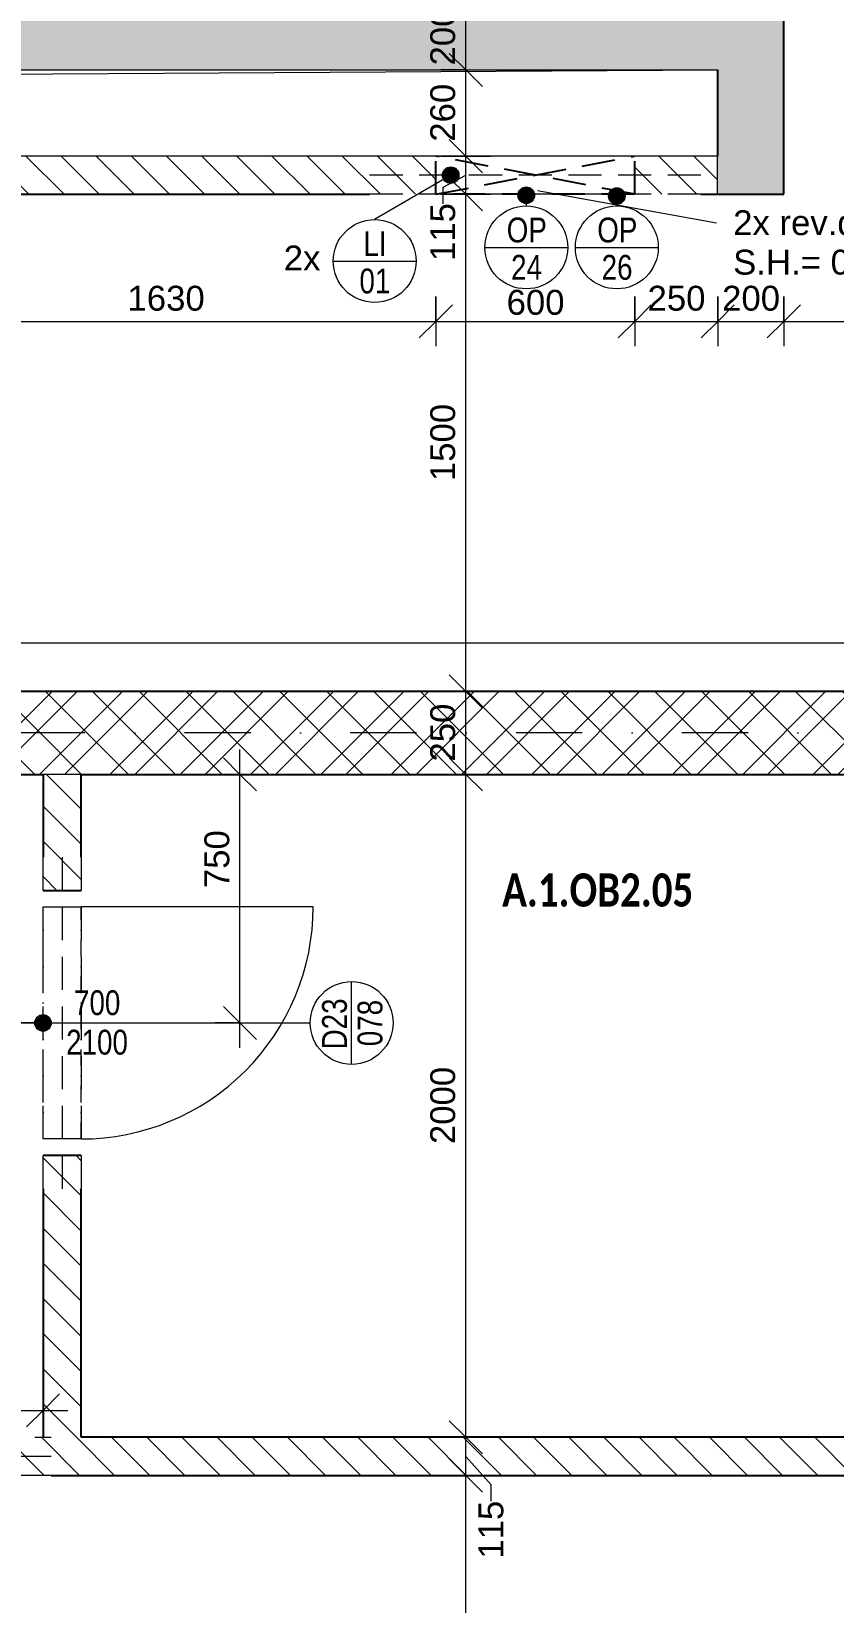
# Model space of a CAD drawing. Header units: millimetres. Extents: x -2616 to 42510, y -3604 to 14792.
# Drawn here: x 12640 to 15060, y 4226 to 8966 of the extents above; entities that cross this region are included whole.
import ezdxf

# ---------------------------------------------------------------- set-up
doc = ezdxf.new("R2010")
doc.units = ezdxf.units.MM
for name, pattern in [('HA_Dash_3mm-S1mm', [150, 100, -50]), ('HA_DashDot_10mm-S3mm', [500, 200, -150, 0, -150]), ('HA_DashDot_2_2mm-S0_6mm', [110, 50, -30, 0, -30])]:
    doc.linetypes.add(name, pattern=pattern)
for name, color, linetype, lineweight in [('A-____-____-DIMS', 9, 'Continuous', 5), ('A-____-____-DIMS-50', 9, 'Continuous', 5), ('A-AREA-____-IDEN', 9, 'Continuous', 9), ('A-DETL-GENF-OTLN', 9, 'Continuous', 9), ('A-DOOR-____-IDEN', 9, 'Continuous', 9), ('A-DOOR-____-MCUT', 9, 'HA_DashDot_2_2mm-S0_6mm', 9), ('A-DOOR-____-OTLN', 9, 'Continuous', 9), ('A-DOOR-FRAM-MCUT', 9, 'Continuous', 9), ('A-GENM-____-HDLN', 9, 'HA_Dash_3mm-S1mm', 9), ('A-GENM-____-IDEN', 9, 'Continuous', 9), ('A-GENM-____-MCUT', 9, 'HA_Dash_3mm-S1mm', 25), ('A-GENM-____-OTLN', 9, 'Continuous', 9), ('A-WALL-____-MCUT', 9, 'Continuous', 25), ('A-WALL-____-PATT', 9, 'Continuous', 25), ('G-____-____-TEXT', 9, 'Continuous', 5), ('I-WALL-____-MCUT', 9, 'Continuous', 25), ('S-GRID-____-OTLN', 9, 'Continuous', 5)]:
    doc.layers.add(name, color=color, linetype=linetype, lineweight=lineweight)
doc.styles.add('Arial_1', font='arial.ttf', dxfattribs={"height": 75})
doc.styles.add('Arial_2', font='arial.ttf', dxfattribs={"width": 0.8, "height": 75})
doc.styles.add('Calibri_B', font='calibrib.ttf', dxfattribs={"width": 0.8, "height": 100})
doc.dimstyles.new('Inner_Dimensions', dxfattribs={"dimscale": 304.8, "dimtxt": 76.519455, "dimasz": 0.328084, "dimexe": 0.246063, "dimexo": 0.0625, "dimgap": 0.032808, "dimtad": 1, "dimdec": 0, "dimzin": 0, "dimdsep": 46, "dimtxsty": 'Arial_1', "dimblk1": 'OBLIQUE', "dimblk2": 'OBLIQUE', "dimsah": 1, "dimcen": 0.09, "dimdle": 0.246063, "dimazin": 0, "dimtfac": 1, "dimtdec": 4, "dimtix": 1, "dimtmove": 0, "dimatfit": 3, "dimfxl": 0.246063, "dimfxlon": 1, "dimtvp": 1, "dimtolj": 1, "dimtzin": 0, "dimlwd": 9, "dimlwe": 9, "dimarcsym": 2})
doc.dimstyles.new('Inner_Dimensions_1', dxfattribs={"dimscale": 304.8, "dimtxt": 76.519455, "dimasz": 0.328084, "dimexe": 0.246063, "dimexo": 0.0625, "dimgap": 0.032808, "dimtad": 1, "dimdec": 0, "dimzin": 0, "dimdsep": 46, "dimtxsty": 'Arial_1', "dimblk1": 'OBLIQUE', "dimblk2": 'OBLIQUE', "dimsah": 1, "dimcen": 0.09, "dimdle": 0.246063, "dimazin": 0, "dimtfac": 1, "dimtdec": 4, "dimtix": 1, "dimtmove": 1, "dimatfit": 3, "dimfxl": 0.246063, "dimfxlon": 1, "dimtvp": 1, "dimtolj": 1, "dimtzin": 0, "dimlwd": 9, "dimlwe": 9, "dimarcsym": 2})
doc.dimstyles.new('Inner_Dimensions_2', dxfattribs={"dimscale": 304.8, "dimtxt": 76.519455, "dimasz": 0.328084, "dimexe": 0.246063, "dimexo": 0.0625, "dimgap": 0.032808, "dimtad": 1, "dimdec": 0, "dimzin": 0, "dimdsep": 46, "dimtxsty": 'Arial_1', "dimblk1": 'OBLIQUE', "dimblk2": 'OBLIQUE', "dimsah": 1, "dimcen": 0.09, "dimdle": 0.246063, "dimazin": 0, "dimtfac": 1, "dimtdec": 4, "dimtix": 1, "dimtmove": 2, "dimatfit": 3, "dimfxl": 0.246063, "dimfxlon": 1, "dimtvp": 1, "dimtolj": 1, "dimtzin": 0, "dimlwd": 9, "dimlwe": 9, "dimarcsym": 2})
pattern_1 = [(135, (0, 0), (-53.033, -53.033), [])]

# ---------------------------------------------------------------- blocks, each defined once
blk = doc.blocks.new('HA_DR_Single_Swing_Solid - In_OJ_700x2100-2215885-DSP_1NP-A')
at = {"layer": 'A-DOOR-____-MCUT'}
for p, q in [((-350, 57.5), (350, 57.5)), ((-350, -57.5), (350, -57.5))]:
    blk.add_line(p, q, dxfattribs=at)
at = {"layer": 'A-DOOR-____-OTLN', "lineweight": 5}
blk.add_line((350, -757.5), (350, -57.5), dxfattribs=at)
blk.add_arc((350, -57.5), 700, 180, 270, dxfattribs=at)
at = {"layer": 'A-DOOR-FRAM-MCUT'}
for p, q in [((-350, -57.5), (-350, 57.5)), ((350, 57.5), (350, -57.5))]:
    blk.add_line(p, q, dxfattribs=at)
blk = doc.blocks.new('HA_GM_Shaft_Rectangle - Default-2240301-DSP_1NP-A')
at = {"layer": 'A-DETL-GENF-OTLN'}
for p, q in [((26, -26), (4580, 0)), ((0, -260), (26, -26))]:
    blk.add_line(p, q, dxfattribs=at)
at = {"layer": 'A-GENM-____-OTLN'}
for p, q in [((0, -260), (0, 0)), ((0, 0), (4580, 0)), ((4580, 0), (4580, -260)), ((4580, -260), (0, -260))]:
    blk.add_line(p, q, dxfattribs=at)
blk = doc.blocks.new('TB_Porotherm KP11_5_1000mm - TB_Porotherm KP11_5_1000mm-V3-DSP_1NP-A')
at = {"layer": 'A-GENM-____-HDLN'}
for p, q in [((-500, 57.5), (500, 57.5)), ((-500, 0), (500, 0))]:
    blk.add_line(p, q, dxfattribs=at)
blk = doc.blocks.new('TB_Porotherm KP11_5_1000mm - TB_Porotherm KP11_5_1000mm-1965691-DSP_1NP-A')
at = {"layer": 'A-GENM-____-HDLN'}
for p, q in [((-500, 57.5), (500, 57.5)), ((-500, 0), (500, 0)), ((500, -57.5), (-500, -57.5))]:
    blk.add_line(p, q, dxfattribs=at)
blk = doc.blocks.new('TB_Porotherm KP11_5_1250mm - TB_Porotherm KP11_5_1250mm-1972106-DSP_1NP-A')
at = {"layer": 'A-GENM-____-HDLN'}
for p, q in [((-625, 57.5), (625, 57.5)), ((-625, 0), (625, 0)), ((625, -57.5), (-625, -57.5))]:
    blk.add_line(p, q, dxfattribs=at)
blk = doc.blocks.new('HA_GM_Opening_Rectangle_WallBased - Default-2177365-DSP_1NP-A')
at = {"layer": 'A-GENM-____-MCUT'}
for p, q in [((-175, 57.5), (424.7, -57.5)), ((-175, 57.5), (-175, -57.5)), ((-175, 57.5), (425, 57.5)), ((425, 57.5), (-174.7, -57.5)), ((425, 57.5), (425, -57.5))]:
    blk.add_line(p, q, dxfattribs=at)
blk = doc.blocks.new('DIMBLOCK13-DSP_1NP-A')
at = {"layer": 'A-____-____-DIMS-50', "lineweight": 9}
for p, q in [((12230.4, 8166.6), (12230.4, 8016.6)), ((12230.4, 8091.6), (12230.4, 8166.6)), ((13860, 8166.6), (13860, 8016.6)), ((13860, 8091.6), (13860, 8166.6)), ((12230.4, 8091.6), (12280.4, 8141.6)), ((13860, 8091.6), (13910, 8141.6)), ((12230.4, 8091.6), (12180.4, 8041.6)), ((12230.4, 8091.6), (13860, 8091.6)), ((13860, 8091.6), (13810, 8041.6))]:
    blk.add_line(p, q, dxfattribs=at)
at = {"layer": 'A-____-____-DIMS-50', "color": 0, "lineweight": 9, "insert": (12929.8, 8198.9), "char_height": 75, "width": 276.883, "attachment_point": 1, "line_spacing_factor": 0.941778, "style": 'Arial_1'}
blk.add_mtext('1630', dxfattribs=at)
blk = doc.blocks.new('_Oblique')
at = {"color": 0, "linetype": 'ByBlock', "lineweight": -2}
blk.add_line((-0.5, -0.5), (0.5, 0.5), dxfattribs=at)
blk = doc.blocks.new('DIMBLOCK14-DSP_1NP-A')
at = {"layer": 'A-____-____-DIMS-50', "lineweight": 9}
for p, q in [((13860, 8166.6), (13860, 8016.6)), ((13860, 8091.6), (13860, 8166.6)), ((14460, 8166.6), (14460, 8016.6)), ((14460, 8091.6), (14460, 8166.6)), ((13860, 8091.6), (13910, 8141.6)), ((14460, 8091.6), (14510, 8141.6)), ((13860, 8091.6), (13810, 8041.6)), ((13860, 8091.6), (14460, 8091.6)), ((14460, 8091.6), (14410, 8041.6))]:
    blk.add_line(p, q, dxfattribs=at)
at = {"layer": 'A-____-____-DIMS-50', "color": 0, "lineweight": 9, "insert": (14073.5, 8186.6), "char_height": 75, "width": 207.662, "attachment_point": 1, "line_spacing_factor": 0.941778, "style": 'Arial_1'}
blk.add_mtext('600', dxfattribs=at)
blk = doc.blocks.new('DIMBLOCK15-DSP_1NP-A')
at = {"layer": 'A-____-____-DIMS-50', "lineweight": 9}
for p, q in [((14460, 8166.6), (14460, 8016.6)), ((14460, 8091.6), (14460, 8166.6)), ((14710.4, 8166.6), (14710.4, 8016.6)), ((14710.4, 8091.6), (14710.4, 8166.6)), ((14460, 8091.6), (14510, 8141.6)), ((14710.4, 8091.6), (14760.4, 8141.6)), ((14460, 8091.6), (14410, 8041.6)), ((14460, 8091.6), (14710.4, 8091.6)), ((14710.4, 8091.6), (14660.4, 8041.6))]:
    blk.add_line(p, q, dxfattribs=at)
at = {"layer": 'A-____-____-DIMS-50', "color": 0, "lineweight": 9, "insert": (14498.7, 8198.9), "char_height": 75, "width": 207.662, "attachment_point": 1, "line_spacing_factor": 0.941778, "style": 'Arial_1'}
blk.add_mtext('250', dxfattribs=at)
blk = doc.blocks.new('DIMBLOCK16-DSP_1NP-A')
at = {"layer": 'A-____-____-DIMS-50', "lineweight": 9}
for p, q in [((14710.4, 8166.6), (14710.4, 8016.6)), ((14710.4, 8091.6), (14710.4, 8166.6)), ((14910, 8166.6), (14910, 8016.6)), ((14910, 8091.6), (14910, 8166.6)), ((14710.4, 8091.6), (14760.4, 8141.6)), ((14910, 8091.6), (14960, 8141.6)), ((14710.4, 8091.6), (14660.4, 8041.6)), ((14710.4, 8091.6), (14910, 8091.6)), ((14910, 8091.6), (14860, 8041.6))]:
    blk.add_line(p, q, dxfattribs=at)
at = {"layer": 'A-____-____-DIMS-50', "color": 0, "lineweight": 9, "insert": (14723.7, 8198.9), "char_height": 75, "width": 207.662, "attachment_point": 1, "line_spacing_factor": 0.941778, "style": 'Arial_1'}
blk.add_mtext('200', dxfattribs=at)
blk = doc.blocks.new('DIMBLOCK17-DSP_1NP-A')
at = {"layer": 'A-____-____-DIMS-50', "lineweight": 9}
for p, q in [((14910, 8166.6), (14910, 8016.6)), ((14910, 8091.6), (14910, 8166.6)), ((16710, 8166.6), (16710, 8016.6)), ((16710, 8091.6), (16710, 8166.6)), ((14910, 8091.6), (14960, 8141.6)), ((16710, 8091.6), (16760, 8141.6)), ((14910, 8091.6), (14860, 8041.6)), ((14910, 8091.6), (16710, 8091.6)), ((16710, 8091.6), (16660, 8041.6))]:
    blk.add_line(p, q, dxfattribs=at)
at = {"layer": 'A-____-____-DIMS-50', "color": 0, "lineweight": 9, "insert": (15694.6, 8198.9), "char_height": 75, "width": 276.883, "attachment_point": 1, "line_spacing_factor": 0.941778, "style": 'Arial_1'}
blk.add_mtext('1800', dxfattribs=at)
blk = doc.blocks.new('DIMBLOCK26-DSP_1NP-A')
at = {"layer": 'A-____-____-DIMS-50', "lineweight": 9}
for p, q in [((13950.6, 4610), (13900.6, 4660)), ((13875.6, 4610), (14025.6, 4610)), ((13950.6, 4610), (13875.6, 4610)), ((13950.6, 25), (13950.6, 4610)), ((13950.6, 4610), (14000.6, 4560)), ((13950.6, 100), (13900.6, 150)), ((13875.6, 100), (14025.6, 100)), ((13950.6, 100), (13875.6, 100)), ((13950.6, 100), (14000.6, 50))]:
    blk.add_line(p, q, dxfattribs=at)
at = {"layer": 'A-____-____-DIMS-50', "color": 0, "lineweight": 9, "insert": (13843.2, 2239.6), "char_height": 75, "width": 276.883, "attachment_point": 1, "rotation": 90, "line_spacing_factor": 0.941778, "style": 'Arial_1'}
blk.add_mtext('4510', dxfattribs=at)
blk = doc.blocks.new('DIMBLOCK27-DSP_1NP-A')
at = {"layer": 'A-____-____-DIMS-50', "lineweight": 9}
for p, q in [((13950.6, 4725), (13900.6, 4775)), ((13875.6, 4725), (14025.6, 4725)), ((13950.6, 4725), (13875.6, 4725)), ((13950.6, 4610), (13950.6, 4725)), ((13950.6, 4725), (14000.6, 4675)), ((13950.6, 4610), (13900.6, 4660)), ((14027.2, 4581.9), (13950.6, 4667.5)), ((13875.6, 4610), (14025.6, 4610)), ((13950.6, 4610), (13875.6, 4610)), ((13950.6, 4610), (14000.6, 4560)), ((14027.2, 4531.9), (14027.2, 4581.9))]:
    blk.add_line(p, q, dxfattribs=at)
at = {"layer": 'A-____-____-DIMS-50', "color": 0, "lineweight": 9, "insert": (13988.7, 4358.8), "char_height": 75, "width": 207.662, "attachment_point": 1, "rotation": 90, "line_spacing_factor": 0.941778, "style": 'Arial_1'}
blk.add_mtext('115', dxfattribs=at)
blk = doc.blocks.new('DIMBLOCK28-DSP_1NP-A')
at = {"layer": 'A-____-____-DIMS-50', "lineweight": 9}
for p, q in [((13950.6, 6725), (13900.6, 6775)), ((13875.6, 6725), (14025.6, 6725)), ((13950.6, 6725), (13875.6, 6725)), ((13950.6, 4725), (13950.6, 6725)), ((13950.6, 6725), (14000.6, 6675)), ((13950.6, 4725), (13900.6, 4775)), ((13875.6, 4725), (14025.6, 4725)), ((13950.6, 4725), (13875.6, 4725)), ((13950.6, 4725), (14000.6, 4675))]:
    blk.add_line(p, q, dxfattribs=at)
at = {"layer": 'A-____-____-DIMS-50', "color": 0, "lineweight": 9, "insert": (13843.2, 5609.6), "char_height": 75, "width": 276.883, "attachment_point": 1, "rotation": 90, "line_spacing_factor": 0.941778, "style": 'Arial_1'}
blk.add_mtext('2000', dxfattribs=at)
blk = doc.blocks.new('DIMBLOCK29-DSP_1NP-A')
at = {"layer": 'A-____-____-DIMS-50', "lineweight": 9}
for p, q in [((13950.6, 6975), (13900.6, 7025)), ((13875.6, 6975), (14025.6, 6975)), ((13950.6, 6975), (13875.6, 6975)), ((13950.6, 6725), (13950.6, 6975)), ((13950.6, 6975), (14000.6, 6925)), ((13950.6, 6725), (13900.6, 6775)), ((13875.6, 6725), (14025.6, 6725)), ((13950.6, 6725), (13875.6, 6725)), ((13950.6, 6725), (14000.6, 6675))]:
    blk.add_line(p, q, dxfattribs=at)
at = {"layer": 'A-____-____-DIMS-50', "color": 0, "lineweight": 9, "insert": (13843.2, 6763.5), "char_height": 75, "width": 207.662, "attachment_point": 1, "rotation": 90, "line_spacing_factor": 0.941778, "style": 'Arial_1'}
blk.add_mtext('250', dxfattribs=at)
blk = doc.blocks.new('DIMBLOCK30-DSP_1NP-A')
at = {"layer": 'A-____-____-DIMS-50', "lineweight": 9}
for p, q in [((13950.6, 8475), (13900.6, 8525)), ((13875.6, 8475), (14025.6, 8475)), ((13950.6, 8475), (13875.6, 8475)), ((13950.6, 6975), (13950.6, 8475)), ((13950.6, 8475), (14000.6, 8425)), ((13950.6, 6975), (13900.6, 7025)), ((13875.6, 6975), (14025.6, 6975)), ((13950.6, 6975), (13875.6, 6975)), ((13950.6, 6975), (14000.6, 6925))]:
    blk.add_line(p, q, dxfattribs=at)
at = {"layer": 'A-____-____-DIMS-50', "color": 0, "lineweight": 9, "insert": (13843.2, 7609.6), "char_height": 75, "width": 276.883, "attachment_point": 1, "rotation": 90, "line_spacing_factor": 0.941778, "style": 'Arial_1'}
blk.add_mtext('1500', dxfattribs=at)
blk = doc.blocks.new('DIMBLOCK31-DSP_1NP-A')
at = {"layer": 'A-____-____-DIMS-50', "lineweight": 9}
for p, q in [((13950.6, 8590), (13900.6, 8640)), ((13875.6, 8590), (14025.6, 8590)), ((13950.6, 8590), (13875.6, 8590)), ((13950.6, 8475), (13950.6, 8590)), ((13950.6, 8590), (14000.6, 8540)), ((13881.7, 8496.5), (13950.6, 8532.5)), ((13881.7, 8446.5), (13881.7, 8496.5)), ((13950.6, 8475), (13900.6, 8525)), ((13875.6, 8475), (14025.6, 8475)), ((13950.6, 8475), (13875.6, 8475)), ((13950.6, 8475), (14000.6, 8425))]:
    blk.add_line(p, q, dxfattribs=at)
at = {"layer": 'A-____-____-DIMS-50', "color": 0, "lineweight": 9, "insert": (13843.2, 8273.5), "char_height": 75, "width": 207.662, "attachment_point": 1, "rotation": 90, "line_spacing_factor": 0.941778, "style": 'Arial_1'}
blk.add_mtext('115', dxfattribs=at)
blk = doc.blocks.new('DIMBLOCK32-DSP_1NP-A')
at = {"layer": 'A-____-____-DIMS-50', "lineweight": 9}
for p, q in [((13950.6, 8850), (13900.6, 8900)), ((13875.6, 8850), (14025.6, 8850)), ((13950.6, 8850), (13875.6, 8850)), ((13950.6, 8590), (13950.6, 8850)), ((13950.6, 8850), (14000.6, 8800)), ((13950.6, 8590), (13900.6, 8640)), ((13875.6, 8590), (14025.6, 8590)), ((13950.6, 8590), (13875.6, 8590)), ((13950.6, 8590), (14000.6, 8540))]:
    blk.add_line(p, q, dxfattribs=at)
at = {"layer": 'A-____-____-DIMS-50', "color": 0, "lineweight": 9, "insert": (13843.2, 8633.5), "char_height": 75, "width": 207.662, "attachment_point": 1, "rotation": 90, "line_spacing_factor": 0.941778, "style": 'Arial_1'}
blk.add_mtext('260', dxfattribs=at)
blk = doc.blocks.new('DIMBLOCK33-DSP_1NP-A')
at = {"layer": 'A-____-____-DIMS-50', "lineweight": 9}
for p, q in [((13950.6, 9050), (13900.6, 9100)), ((13875.6, 9050), (14025.6, 9050)), ((13950.6, 9050), (13875.6, 9050)), ((13950.6, 8850), (13950.6, 9050)), ((13950.6, 9050), (14000.6, 9000)), ((13950.6, 8850), (13900.6, 8900)), ((13875.6, 8850), (14025.6, 8850)), ((13950.6, 8850), (13875.6, 8850)), ((13950.6, 8850), (14000.6, 8800))]:
    blk.add_line(p, q, dxfattribs=at)
at = {"layer": 'A-____-____-DIMS-50', "color": 0, "lineweight": 9, "insert": (13843.2, 8863.5), "char_height": 75, "width": 207.662, "attachment_point": 1, "rotation": 90, "line_spacing_factor": 0.941778, "style": 'Arial_1'}
blk.add_mtext('200', dxfattribs=at)
blk = doc.blocks.new('HA_TAG_Door_TypeMark_wDimensions - Scale50_Right with Bouble-921060-DSP_1NP-A')
at = {"layer": 'A-DOOR-____-IDEN'}
for p, q in [((0, 5), (0, -19.5)), ((-2.5, -22), (2.5, -22))]:
    blk.add_line(p, q, dxfattribs=at)
blk.add_circle((0, -22), 2.5, dxfattribs=at)
blk = doc.blocks.new('DIMBLOCK156-DSP_1NP-A')
at = {"layer": 'A-____-____-DIMS-50', "lineweight": 9}
for p, q in [((13269.1, 5900), (13269.1, 6800)), ((13269.1, 6725), (13219.1, 6775)), ((13194.1, 6725), (13344.1, 6725)), ((13269.1, 6725), (13194.1, 6725)), ((13269.1, 6725), (13319.1, 6675)), ((13269.1, 5975), (13219.1, 6025)), ((13194.1, 5975), (13344.1, 5975)), ((13269.1, 5975), (13194.1, 5975)), ((13269.1, 5975), (13319.1, 5925))]:
    blk.add_line(p, q, dxfattribs=at)
at = {"layer": 'A-____-____-DIMS-50', "color": 0, "lineweight": 9, "insert": (13161.8, 6381.7), "char_height": 75, "width": 207.662, "attachment_point": 1, "rotation": 90, "line_spacing_factor": 0.941778, "style": 'Arial_1'}
blk.add_mtext('750', dxfattribs=at)
blk = doc.blocks.new('DIMBLOCK157-DSP_1NP-A')
at = {"layer": 'A-____-____-DIMS-50', "lineweight": 9}
for p, q in [((12075, 4881.2), (12075, 4731.2)), ((12075, 4806.2), (12075, 4881.2)), ((12075, 4806.2), (12125, 4856.2)), ((12675, 4881.2), (12675, 4731.2)), ((12675, 4806.2), (12675, 4881.2)), ((12675, 4806.2), (12725, 4856.2)), ((12000, 4806.2), (12750, 4806.2)), ((12075, 4806.2), (12025, 4756.2)), ((12675, 4806.2), (12625, 4756.2))]:
    blk.add_line(p, q, dxfattribs=at)
at = {"layer": 'A-____-____-DIMS-50', "color": 0, "lineweight": 9, "insert": (12288.5, 4913.6), "char_height": 75, "width": 207.662, "attachment_point": 1, "line_spacing_factor": 0.941778, "style": 'Arial_1'}
blk.add_mtext('600', dxfattribs=at)
blk = doc.blocks.new('DIMBLOCK164-DSP_1NP-A')
at = {"layer": 'A-____-____-DIMS-50', "lineweight": 9}
for p, q in [((12505, 7196.3), (12505, 7046.3)), ((12505, 7121.3), (12505, 7196.3)), ((12505, 7121.3), (12555, 7171.3)), ((19100, 7196.3), (19100, 7046.3)), ((19100, 7121.3), (19100, 7196.3)), ((19100, 7121.3), (19150, 7171.3)), ((12505, 7121.3), (12455, 7071.3)), ((12505, 7121.3), (19100, 7121.3)), ((19100, 7121.3), (19050, 7071.3))]:
    blk.add_line(p, q, dxfattribs=at)
at = {"layer": 'A-____-____-DIMS-50', "color": 0, "lineweight": 9, "insert": (15687.1, 7228.7), "char_height": 75, "width": 276.883, "attachment_point": 1, "line_spacing_factor": 0.941778, "style": 'Arial_1'}
blk.add_mtext('6595', dxfattribs=at)
blk = doc.blocks.new('HA_TAG_GM_Products - Generic-588599-DSP_1NP-A')
at = {"layer": 'A-GENM-____-IDEN'}
blk.add_line((-2.5, 0), (2.5, 0), dxfattribs=at)
blk.add_circle((0, 0), 2.5, dxfattribs=at)

msp = doc.modelspace()

# ---------------------------------------------------------------- hatches: boundary and pattern name
at = {"layer": 'A-GENM-____-IDEN'}
h = msp.add_hatch(color=256, dxfattribs=at)
edge = h.paths.add_edge_path()
edge.add_arc((13904.9, 8532.5), 25, 0, 360)
h = msp.add_hatch(color=256, dxfattribs=at)
edge = h.paths.add_edge_path()
edge.add_arc((14132.9, 8472), 25, 0, 360)
h = msp.add_hatch(color=256, dxfattribs=at)
edge = h.paths.add_edge_path()
edge.add_arc((14406, 8469.5), 25, 0, 360)
h = msp.add_hatch(color=256, dxfattribs=at)
edge = h.paths.add_edge_path()
edge.add_arc((12675, 5975), 25, 0, 360)
at = {"layer": 'A-WALL-____-PATT', "lineweight": 9}
for points in [[(10130.4, 8850), (14710, 8850), (14710, 9050), (10130.4, 9050)], [(14910, 8475), (14910, 9050), (14710, 9050), (14710, 8475)]]:
    msp.add_hatch(color=256, dxfattribs=at).paths.add_polyline_path(points)
at = {"layer": 'A-WALL-____-PATT', "lineweight": 5}
h = msp.add_hatch(dxfattribs=at)
h.set_pattern_fill('FP_3', color=256, style=0, pattern_type=2)
h.set_pattern_definition(pattern_1)
h.paths.add_polyline_path([(13860, 8475), (13860, 8590), (12230.4, 8590), (12230.4, 8475)])
h.paths.add_polyline_path([(14710, 8475), (14710, 8590), (14460, 8590), (14460, 8475)])
h.paths.add_polyline_path([(10130.4, 8475), (10330.4, 8475), (10330.4, 8590), (10130.4, 8590)])
h = msp.add_hatch(dxfattribs=at)
h.set_pattern_fill('FP_2', color=256, style=0, pattern_type=2)
h.set_pattern_definition([(45, (0, 0), (-106.066, 106.066), []), (45, (75, 0), (-106.066, 106.066), []), (315, (0, 0), (70.71068, 70.71068), [])])
h.paths.add_polyline_path([(8595, 6725), (11505, 6725), (11505, 6975), (8225, 6975), (8225, 6725), (8406.9, 6725)])
h.paths.add_polyline_path([(20950, 6725), (22060, 6725), (22060, 6975), (20100, 6975), (20100, 6725), (20312.6, 6725)])
h.paths.add_polyline_path([(15685, 6725), (19100, 6725), (19100, 6975), (12505, 6975), (12505, 6725), (15210.2, 6725)])
h = msp.add_hatch(dxfattribs=at)
h.set_pattern_fill('FP_3', color=256, style=0, pattern_type=2)
h.set_pattern_definition(pattern_1)
h.paths.add_polyline_path([(12675, 4725), (12790, 4725), (12790, 5575), (12675, 5575)])
h.paths.add_polyline_path([(12790, 6375), (12790, 6725), (12675, 6725), (12675, 6375)])
h = msp.add_hatch(dxfattribs=at)
h.set_pattern_fill('FP_3', color=256, style=0, pattern_type=2)
h.set_pattern_definition(pattern_1)
h.paths.add_polyline_path([(16075, 4610), (16075, 4725), (12525, 4725), (12525, 4610)])
h.paths.add_polyline_path([(8225, 4610), (11625, 4610), (11625, 4725), (8225, 4725)])

# ---------------------------------------------------------------- linework, layer by layer
at = {"layer": 'A-GENM-____-IDEN'}
for p, q in [((13904.9, 8532.5), (13675.5, 8398.5)), ((14132.9, 8472), (14132.9, 8439.6)), ((14406, 8469.5), (14406, 8439.6)), ((12675, 5975), (12521, 5975))]:
    msp.add_line(p, q, dxfattribs=at)
for centre in [(13904.9, 8532.5), (14132.9, 8472), (14406, 8469.5), (12675, 5975)]:
    msp.add_circle(centre, 25, dxfattribs=at)
at = {"layer": 'A-WALL-____-MCUT', "lineweight": 9}
for p, q in [((14710, 8475), (14710, 8590)), ((12790, 6725), (12675, 6725))]:
    msp.add_line(p, q, dxfattribs=at)
at = {"layer": 'G-____-____-TEXT', "color": 250, "lineweight": 9}
msp.add_line((14166.4, 8486.5), (14707, 8389.3), dxfattribs=at)
at = {"layer": 'I-WALL-____-MCUT'}
for p, q in [((14910, 8475), (14910, 9050)), ((14710, 8850), (14710, 8590)), ((12280.4, 8475), (13660, 8475)), ((14660, 8475), (14910, 8475)), ((19100, 6975), (12505, 6975)), ((12505, 6725), (12675, 6725)), ((12675, 6725), (12675, 6475)), ((12790, 6725), (15685, 6725)), ((12790, 6475), (12790, 6725)), ((12675, 6375), (12790, 6375)), ((12790, 5575), (12675, 5575)), ((12675, 5475), (12675, 4725)), ((12790, 4725), (12790, 5475)), ((16075, 4725), (12790, 4725)), ((12700, 4610), (16075, 4610))]:
    msp.add_line(p, q, dxfattribs=at)
at = {"layer": 'S-GRID-____-OTLN', "linetype": 'HA_DashDot_10mm-S3mm', "lineweight": 9}
msp.add_line((24303.9, 6850), (-1016, 6850), dxfattribs=at)

# ---------------------------------------------------------------- block references
at = {"layer": 'A-DOOR-____-IDEN', "xscale": 49.99999999999998, "yscale": 49.99999999999998, "zscale": 49.99999999999998, "rotation": 89.99999999999993}
msp.add_blockref('HA_TAG_Door_TypeMark_wDimensions - Scale50_Right with Bouble-921060-DSP_1NP-A', (12506.1, 5975), dxfattribs=at)
at = {"layer": 'A-DOOR-____-OTLN', "rotation": 89.99999999999984}
msp.add_blockref('HA_DR_Single_Swing_Solid - In_OJ_700x2100-2215885-DSP_1NP-A', (12732.5, 5975), dxfattribs=at)
at = {"layer": 'A-GENM-____-IDEN', "xscale": 49.99999999999998, "yscale": 49.99999999999998, "zscale": 49.99999999999998}
for p in [(14132.9, 8314.6), (14406, 8314.6), (13675.5, 8273.5)]:
    msp.add_blockref('HA_TAG_GM_Products - Generic-588599-DSP_1NP-A', p, dxfattribs=at)
at = {"layer": 'A-GENM-____-OTLN', "lineweight": 5}
msp.add_blockref('HA_GM_Shaft_Rectangle - Default-2240301-DSP_1NP-A', (10130.4, 8850), dxfattribs=at)
at = {"layer": 'A-GENM-____-OTLN'}
for name, p, rotation in [('HA_GM_Opening_Rectangle_WallBased - Default-2177365-DSP_1NP-A', (14285, 8532.5), 180), ('TB_Porotherm KP11_5_1000mm - TB_Porotherm KP11_5_1000mm-V3-DSP_1NP-A', (14160, 8532.5), 180), ('TB_Porotherm KP11_5_1000mm - TB_Porotherm KP11_5_1000mm-1965691-DSP_1NP-A', (12732.5, 5975), 270.0000000000001), ('TB_Porotherm KP11_5_1250mm - TB_Porotherm KP11_5_1250mm-1972106-DSP_1NP-A', (12075, 4667.5), 180)]:
    msp.add_blockref(name, p, dxfattribs=dict(at, rotation=rotation))

# ---------------------------------------------------------------- texts
at = {"layer": 'A-AREA-____-IDEN', "lineweight": 5, "insert": (14060.2, 6426.2), "char_height": 100, "width": 715.105, "attachment_point": 1, "style": 'Calibri_B'}
msp.add_mtext('A.1.OB2.05', dxfattribs=at)
at = {"layer": 'A-DOOR-____-IDEN', "lineweight": 5, "char_height": 75, "attachment_point": 1, "style": 'Arial_2'}
for s, insert, width in [('700', (12768.5, 6073.6), 173.164), ('2100', (12744.7, 5954.5), 230.886)]:
    msp.add_mtext(s, dxfattribs=dict(at, insert=insert, width=width))
at = {"layer": 'A-DOOR-____-IDEN', "lineweight": 5, "char_height": 75, "attachment_point": 1, "rotation": 90, "style": 'Arial_2'}
for s, insert, width in [('D23', (13516.7, 5895.2), 189.198), ('078', (13623.8, 5904.8), 173.164)]:
    msp.add_mtext(s, dxfattribs=dict(at, insert=insert, width=width))
at = {"layer": 'A-GENM-____-IDEN', "lineweight": 5, "char_height": 75, "attachment_point": 1, "style": 'Arial_2'}
for s, insert, width in [('OP', (14073.9, 8404.7), 147.51), ('OP', (14347, 8404.7), 147.51), ('LI', (13641.6, 8363.6), 86.582), ('01', (13629.6, 8250.9), 115.443), ('24', (14087.1, 8292), 115.443), ('26', (14360.2, 8292), 115.443)]:
    msp.add_mtext(s, dxfattribs=dict(at, insert=insert, width=width))
at = {"layer": 'G-____-____-TEXT', "color": 7, "lineweight": 9, "char_height": 75, "attachment_point": 1, "style": 'Arial_1'}
for s, insert, width in [('2x rev.dví', (14757, 8426.8), 537.131), ('2x', (13401.2, 8320.2), 128.27), ('S.H.= 0 m; 1,2 m', (14757, 8307.7), 974.05)]:
    msp.add_mtext(s, dxfattribs=dict(at, insert=insert, width=width))

# ---------------------------------------------------------------- dimensions: what is measured, and where the dimension line sits
at = {"layer": 'A-____-____-DIMS', "lineweight": 9}
for base, p1, p2, override, picture, middle in [((13950.6, 9050), (13875.6, 8850), (13875.6, 9050), {"dimpost": '<>', "dimfxl": 200}, 'DIMBLOCK33-DSP_1NP-A', (13902.3, 8950)), ((13950.6, 8850), (13875.6, 8590), (13875.6, 8850), {"dimpost": '<>', "dimfxl": 260}, 'DIMBLOCK32-DSP_1NP-A', (13902.3, 8720)), ((13950.6, 8475), (13875.6, 6975), (13875.6, 8475), {"dimpost": '<>', "dimfxl": 1500}, 'DIMBLOCK30-DSP_1NP-A', (13902.3, 7725)), ((13950.6, 6975), (13875.6, 6725), (13875.6, 6975), {"dimpost": '<>', "dimfxl": 250}, 'DIMBLOCK29-DSP_1NP-A', (13902.3, 6850)), ((13950.6, 6725), (13875.6, 4725), (13875.6, 6725), {"dimpost": '<>', "dimfxl": 2000}, 'DIMBLOCK28-DSP_1NP-A', (13902.3, 5725)), ((13950.6, 4610), (13875.6, 100), (13875.6, 4610), {"dimpost": '<>', "dimfxl": 4510}, 'DIMBLOCK26-DSP_1NP-A', (13902.3, 2355))]:
    dim = msp.add_linear_dim(base=base, p1=p1, p2=p2, angle=90, dimstyle='Inner_Dimensions', override=override, dxfattribs=at)
    dim.commit()
    dim.dimension.update_dxf_attribs({"geometry": picture, "text_midpoint": middle})
for base, p1, p2, dimstyle, override, picture, middle in [((13950.6, 8590), (13875.6, 8475), (13875.6, 8590), 'Inner_Dimensions_1', {"dimpost": '<>', "dimfxl": 115}, 'DIMBLOCK31-DSP_1NP-A', (13893.2, 8377.3)), ((13269.1, 6725), (13194.1, 5975), (13194.1, 6725), 'Inner_Dimensions_2', {"dimpost": '<>', "dimfxl": 750}, 'DIMBLOCK156-DSP_1NP-A', (13211.8, 6485.6)), ((13950.6, 4725), (13875.6, 4610), (13875.6, 4725), 'Inner_Dimensions_1', {"dimpost": '<>', "dimfxl": 115}, 'DIMBLOCK27-DSP_1NP-A', (14038.7, 4462.6))]:
    dim = msp.add_linear_dim(base=base, p1=p1, p2=p2, angle=90, dimstyle=dimstyle, override=override, dxfattribs=at)
    dim.commit()
    dim.dimension.update_dxf_attribs({"geometry": picture, "text_midpoint": middle, "dimtype": 160, "text_rotation": 90})
for base, p1, p2, override, picture, middle in [((13860, 8091.6), (12230.4, 8166.6), (13860, 8166.6), {"dimpost": '<>', "dimfxl": 1629.6}, 'DIMBLOCK13-DSP_1NP-A', (13045.2, 8139.9)), ((14710.4, 8091.6), (14460, 8166.6), (14710.4, 8166.6), {"dimpost": '<>', "dimfxl": 250.4}, 'DIMBLOCK15-DSP_1NP-A', (14585.2, 8139.8)), ((14910, 8091.6), (14710.4, 8166.6), (14910, 8166.6), {"dimpost": '<>', "dimfxl": 199.6}, 'DIMBLOCK16-DSP_1NP-A', (14810.2, 8139.8)), ((16710, 8091.6), (14910, 8166.6), (16710, 8166.6), {"dimpost": '<>', "dimfxl": 1800}, 'DIMBLOCK17-DSP_1NP-A', (15810, 8139.8)), ((19100, 7121.3), (12505, 7196.3), (19100, 7196.3), {"dimpost": '<>', "dimfxl": 6595}, 'DIMBLOCK164-DSP_1NP-A', (15802.5, 7169.6)), ((12675, 4806.2), (12075, 4881.2), (12675, 4881.2), {"dimpost": '<>', "dimfxl": 600}, 'DIMBLOCK157-DSP_1NP-A', (12375, 4854.5))]:
    dim = msp.add_linear_dim(base=base, p1=p1, p2=p2, dimstyle='Inner_Dimensions', override=override, dxfattribs=at)
    dim.commit()
    dim.dimension.update_dxf_attribs({"geometry": picture, "text_midpoint": middle})
dim = msp.add_linear_dim(base=(14460, 8091.6), p1=(13860, 8166.6), p2=(14460, 8166.6), dimstyle='Inner_Dimensions_2', override={"dimpost": '<>', "dimfxl": 600}, dxfattribs=at)
dim.commit()
dim.dimension.update_dxf_attribs({"geometry": 'DIMBLOCK14-DSP_1NP-A', "text_midpoint": (14177.3, 8136.6), "dimtype": 160})

doc.saveas('drawing.dxf')
